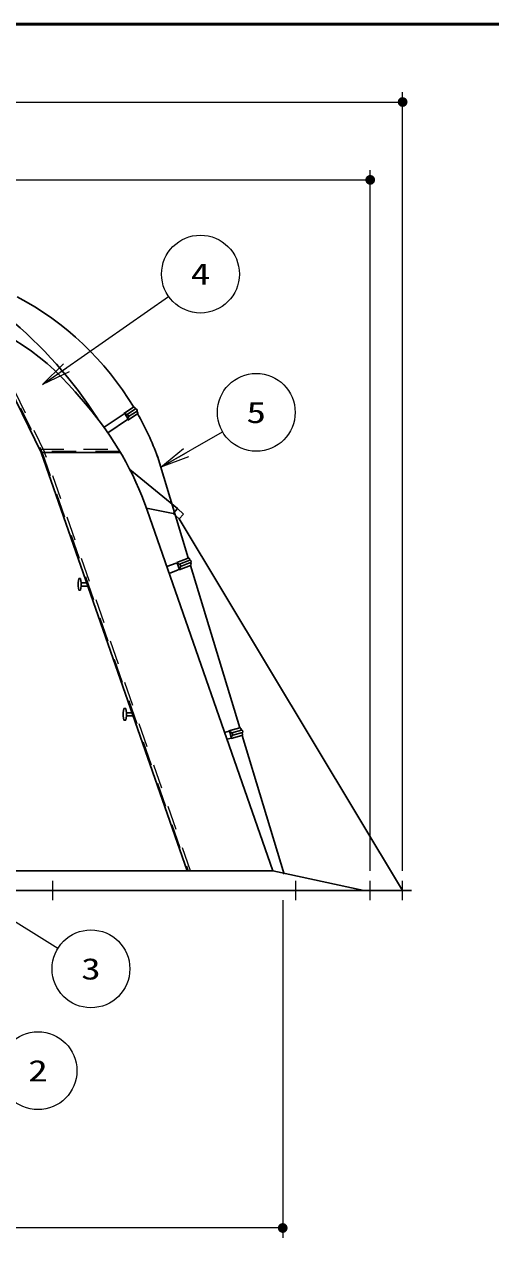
# Model space of a CAD drawing. Units: millimetres on the paper. Extents: x -385 to 0, y -297 to 267.
# Drawn here: x -294.2 to -246.3, y 142.3 to 267 of the extents above; entities that cross this region are included whole.
import ezdxf
from ezdxf.enums import TextEntityAlignment as Align

# ---------------------------------------------------------------- set-up
doc = ezdxf.new("R2010")
doc.units = ezdxf.units.MM
doc.linetypes.add('USER1', pattern=[4.5, 2.5, -2])
doc.linetypes.add('USER2', pattern=[6, 3, -1, 1, -1])
doc.layers.add('LY_3', color=7, linetype='Continuous', lineweight=25)
doc.layers.add('LY_4', color=7, linetype='Continuous', lineweight=13)
doc.styles.add('ＭＳ ゴシック', font='')
doc.styles.get('ＭＳ ゴシック').set_extended_font_data('MS Gothic')

# ---------------------------------------------------------------- blocks, each defined once
blk = doc.blocks.new('filled_dot')
at = {"color": 0, "linetype": 'Continuous', "lineweight": -2, "const_width": 1.25}
blk.add_lwpolyline([(-0.625, 0, 1), (0.625, 0, 1)], format="xyb", close=True, dxfattribs=at)

msp = doc.modelspace()

# ---------------------------------------------------------------- linework, layer by layer
at = {"layer": 'LY_3', "lineweight": 13}
for p, q in [((-255.342, 180.013), (-255.342, 260.013)), ((-365.342, 259.013), (-255.342, 259.013)), ((-258.675, 180.013), (-258.675, 252.013)), ((-362.008, 251.013), (-258.675, 251.013)), ((-292.371, 229.984), (-279.404, 239.042)), ((-292.371, 229.984), (-290.198, 232.112)), ((-292.371, 229.984), (-289.912, 231.702)), ((-289.626, 231.292), (-292.371, 229.984)), ((-280.207, 221.486), (-273.859, 225.136)), ((-280.207, 221.486), (-277.855, 223.415)), ((-280.207, 221.486), (-277.606, 222.982)), ((-277.357, 222.548), (-280.207, 221.486)), ((-300.484, 178.104), (-290.782, 172.068)), ((-267.675, 177.013), (-267.675, 142.329)), ((-267.675, 143.329), (-353.008, 143.329))]:
    msp.add_line(p, q, dxfattribs=at)
at = {"layer": 'LY_3'}
for p, q in [((-292.501, 223.013), (-298.709, 235.679)), ((-288.996, 229.235), (-287.751, 227.779)), ((-286.039, 225.599), (-283.964, 226.965)), ((-283.993, 227.015), (-283.027, 227.647)), ((-283.993, 227.016), (-283.964, 226.965)), ((-283.964, 226.965), (-283.852, 226.933)), ((-283.852, 226.933), (-283.587, 226.491)), ((-282.802, 227.48), (-283.66, 226.915)), ((-283.592, 226.323), (-282.588, 226.981)), ((-282.645, 227.265), (-283.513, 226.694)), ((-282.886, 227.613), (-282.807, 227.477)), ((-282.708, 227.458), (-282.64, 227.339)), ((-282.673, 227.246), (-282.582, 227.089)), ((-285.64, 225.034), (-283.628, 226.387)), ((-283.628, 226.387), (-283.587, 226.491)), ((-283.628, 226.387), (-283.591, 226.323)), ((-277.501, 180.013), (-292.501, 223.013)), ((-292.39, 223.013), (-284.352, 223.013)), ((-280.551, 222.621), (-277.379, 212.173)), ((-278.493, 217.243), (-283.39, 221.259)), ((-281.674, 217.273), (-278.942, 216.75)), ((-281.61, 217.092), (-268.675, 180.013)), ((-278.942, 216.75), (-278.493, 217.243)), ((-277.877, 216.681), (-278.493, 217.243)), ((-278.942, 216.75), (-278.327, 216.189)), ((-278.327, 216.189), (-277.877, 216.681)), ((-278.327, 216.189), (-255.342, 178.013)), ((-277.402, 212.164), (-278.561, 211.705)), ((-278.287, 211.524), (-277.224, 211.949)), ((-277.27, 212.1), (-277.224, 211.948)), ((-277.214, 211.952), (-277.224, 211.948)), ((-278.617, 211.649), (-279.586, 211.291)), ((-278.405, 210.937), (-279.336, 210.573)), ((-278.483, 211.563), (-278.617, 211.649)), ((-278.561, 211.705), (-278.526, 211.591)), ((-278.483, 211.563), (-278.326, 211.057)), ((-278.326, 211.057), (-278.405, 210.937)), ((-278.352, 211.018), (-278.327, 210.937)), ((-277.154, 211.402), (-278.328, 210.938)), ((-277.143, 211.691), (-278.166, 211.289)), ((-277.146, 211.692), (-277.126, 211.7)), ((-277.146, 211.692), (-277.096, 211.524)), ((-277.146, 211.405), (-272.076, 194.704)), ((-277.086, 211.781), (-277.125, 211.909)), ((-288.647, 210.05), (-288.714, 209.617)), ((-288.714, 209.617), (-288.714, 209.283)), ((-288.447, 210.05), (-288.647, 210.05)), ((-288.38, 209.617), (-288.447, 210.05)), ((-288.38, 209.283), (-288.38, 209.617)), ((-288.38, 209.617), (-287.83, 209.617)), ((-288.714, 209.283), (-288.647, 208.85)), ((-288.647, 208.85), (-288.447, 208.85)), ((-288.447, 208.85), (-288.38, 209.283)), ((-288.38, 209.283), (-287.714, 209.283)), ((-283.993, 196.701), (-284.06, 196.267)), ((-284.06, 196.267), (-284.06, 195.934)), ((-284.06, 195.934), (-283.993, 195.501)), ((-283.793, 196.701), (-283.993, 196.701)), ((-283.726, 196.267), (-283.793, 196.701)), ((-283.793, 195.501), (-283.726, 195.934)), ((-283.726, 195.934), (-283.726, 196.267)), ((-283.726, 196.267), (-283.176, 196.267)), ((-283.726, 195.934), (-283.06, 195.934)), ((-283.993, 195.501), (-283.793, 195.501)), ((-273.198, 194.4), (-272.087, 194.703)), ((-271.965, 194.635), (-271.916, 194.471)), ((-273.642, 194.253), (-273.191, 194.377)), ((-273.396, 193.546), (-272.974, 193.662)), ((-273.19, 194.376), (-273.198, 194.4)), ((-273.191, 194.377), (-273.118, 194.262)), ((-273.118, 194.262), (-272.968, 193.755)), ((-272.968, 193.755), (-272.974, 193.662)), ((-272.965, 193.635), (-272.974, 193.663)), ((-272.966, 193.635), (-271.864, 193.934)), ((-272.905, 194.203), (-271.896, 194.477)), ((-272.814, 193.952), (-271.822, 194.221)), ((-271.921, 194.195), (-271.921, 194.193)), ((-271.844, 193.939), (-267.518, 179.693)), ((-271.841, 194.216), (-271.794, 194.059)), ((-271.814, 194.432), (-271.776, 194.305)), ((-268.675, 180.013), (-296.132, 180.013)), ((-268.675, 180.013), (-259.342, 178.013)), ((-367.467, 178.013), (-254.431, 178.013))]:
    msp.add_line(p, q, dxfattribs=at)
at = {"layer": 'LY_3', "color": 40, "linetype": 'USER1', "lineweight": 13}
for p, q in [((-298.598, 235.679), (-292.39, 223.013)), ((-292.13, 223.013), (-298.338, 235.679)), ((-292.664, 223.346), (-284.55, 223.346)), ((-284.41, 223.113), (-292.55, 223.113)), ((-292.395, 223.013), (-277.395, 180.013)), ((-292.395, 223.013), (-277.395, 180.013)), ((-277.148, 180.013), (-292.148, 223.013)), ((-277.148, 180.013), (-292.148, 223.013))]:
    msp.add_line(p, q, dxfattribs=at)
at = {"layer": 'LY_3', "color": 190, "lineweight": 13}
for p, q in [((-292.371, 229.984), (-290.198, 232.112)), ((-292.371, 229.984), (-289.912, 231.702)), ((-289.626, 231.292), (-292.371, 229.984)), ((-280.207, 221.486), (-277.855, 223.415)), ((-280.207, 221.486), (-277.606, 222.982)), ((-277.357, 222.548), (-280.207, 221.486))]:
    msp.add_line(p, q, dxfattribs=at)
at = {"layer": 'LY_3', "color": 2, "linetype": 'USER2', "lineweight": 13}
for p, q in [((-291.342, 179.013), (-291.342, 177.013)), ((-266.342, 179.013), (-266.342, 177.013)), ((-258.675, 177.013), (-258.675, 179.013)), ((-255.342, 177.013), (-255.342, 179.013))]:
    msp.add_line(p, q, dxfattribs=at)
at = {"layer": 'LY_3', "lineweight": 13}
for centre in [(-276.125, 241.333), (-270.391, 227.13), (-287.386, 169.956), (-292.829, 159.488)]:
    msp.add_circle(centre, 4, dxfattribs=at)
at = {"layer": 'LY_3'}
for centre, radius, start, end in [((-309.269, 211.863), 30.667, 31.0293, 62.2227), ((-309.262, 211.902), 26.667, 40.5392, 75.8219), ((-324.5, 202.277), 44.889, 32.6251, 50.6059), ((-313.083, 206.113), 33.333, 19.2307, 40.5392), ((-283.779, 226.676), 0.267, 315.878, 106.072), ((-282.972, 227.563), 0.1, 30.0559, 123.185), ((-282.766, 227.425), 0.0667, 30.1137, 123.413), ((-282.697, 227.306), 0.0667, 321.784, 30.1137), ((-309.269, 211.863), 30.667, 20.4281, 29.5399), ((-282.669, 227.039), 0.1, 323.998, 30.0559), ((-277.366, 212.071), 0.1, 16.8646, 111.61), ((-277.189, 211.89), 0.0667, 16.9131, 111.671), ((-278.433, 211.301), 0.267, 293.75, 100.761), ((-277.191, 211.495), 0.1, 291.574, 16.8646), ((-277.15, 211.762), 0.0667, 291.549, 16.9131), ((-272.06, 194.606), 0.1, 16.4955, 105.226), ((-273.076, 193.999), 0.267, 293.929, 99.2276), ((-271.878, 194.413), 0.0667, 16.9275, 105.177), ((-271.89, 194.03), 0.1, 285.2, 16.4955), ((-271.84, 194.286), 0.0667, 285.203, 16.9275)]:
    msp.add_arc(centre, radius, start, end, dxfattribs=at)
at = {"layer": 'LY_4', "lineweight": 50}
msp.add_line((0, 267), (-385, 267), dxfattribs=at)

# ---------------------------------------------------------------- block references
at = {"layer": 'LY_3', "lineweight": 13, "xscale": 0.4, "yscale": 0.4, "rotation": 180}
for p in [(-255.342, 259.013), (-258.675, 251.013), (-267.675, 143.329)]:
    msp.add_blockref('filled_dot', p, dxfattribs=at)

# ---------------------------------------------------------------- texts
at = {"layer": 'LY_3', "style": 'ＭＳ ゴシック', "width": 1.35}
for s, p in [('4', (-276.125, 241.333)), ('5', (-270.391, 227.13)), ('3', (-287.386, 169.956)), ('2', (-292.829, 159.488))]:
    msp.add_text(s, height=2.199, dxfattribs=at).set_placement(p, align=Align.MIDDLE_CENTER)

doc.saveas('drawing.dxf')
